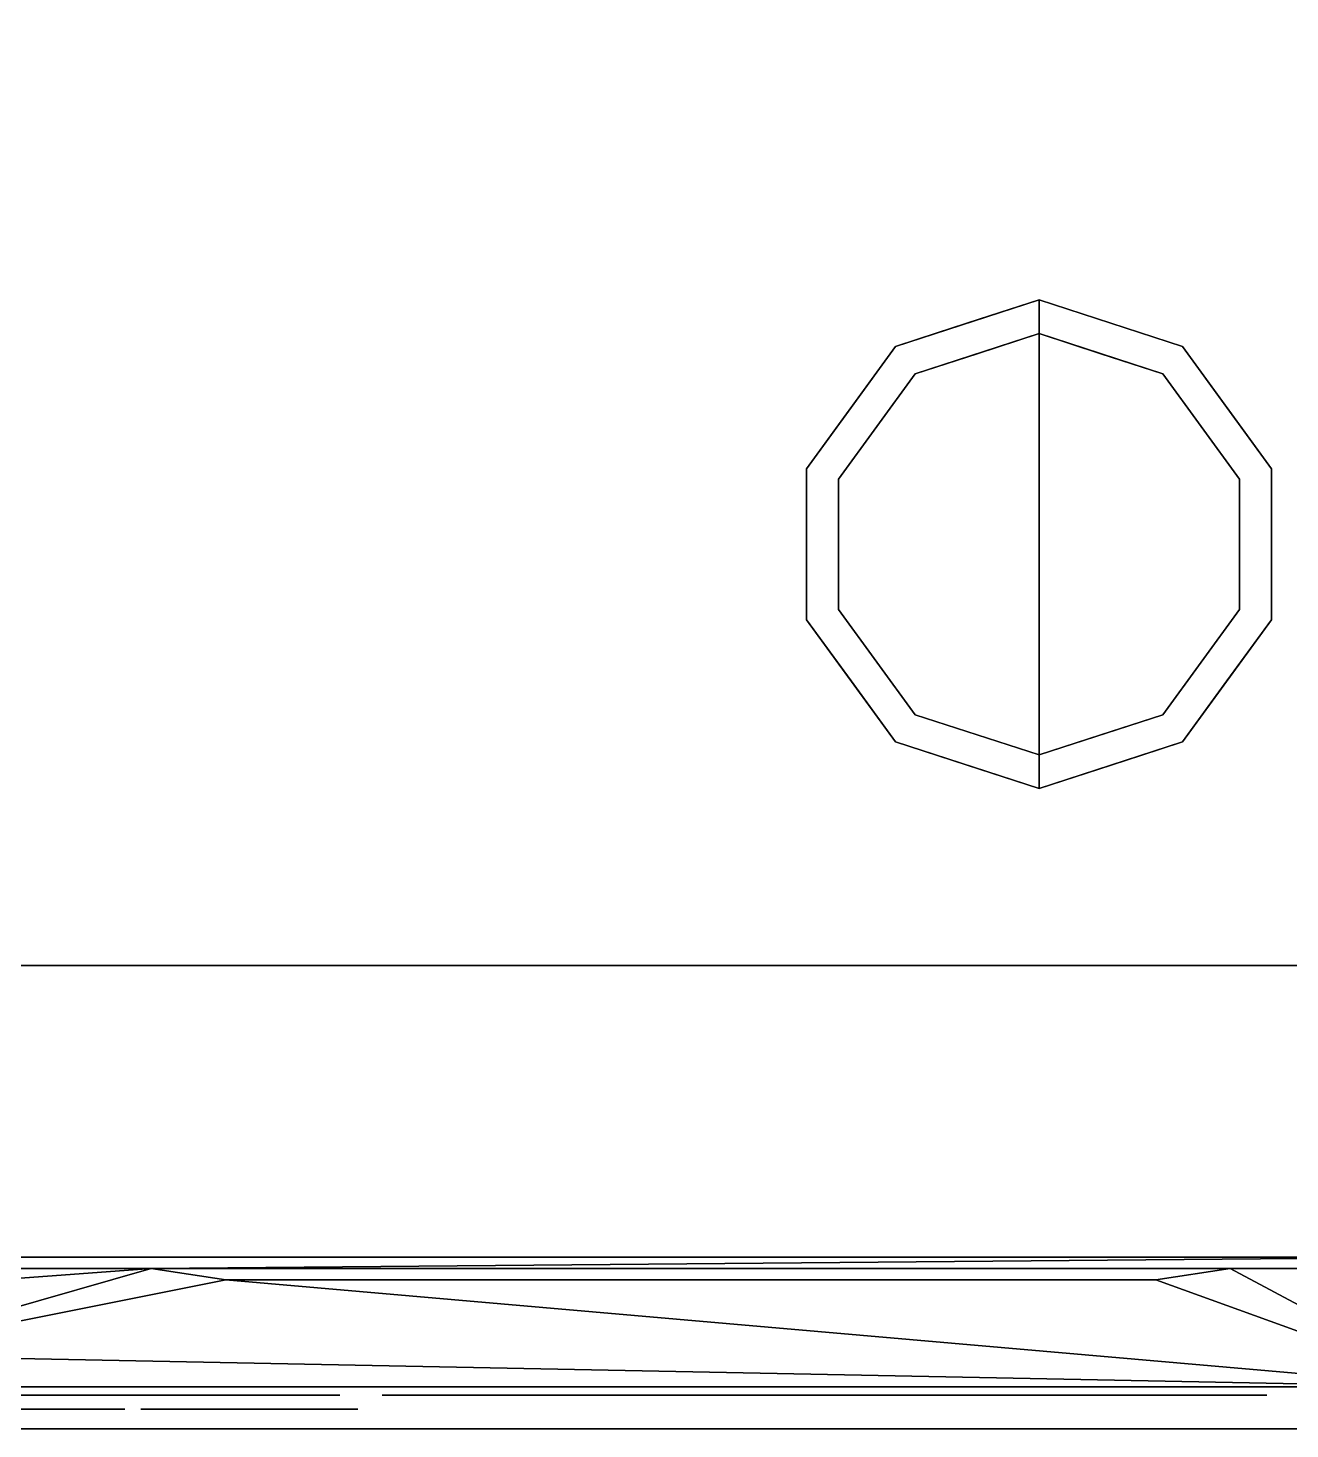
# Model space of a CAD drawing. Header units: millimetres. Extents: x -1 to 1346, y -1098 to 1.
# Drawn here: x 227 to 376.8, y -700 to -533.7 of the extents above; entities that cross this region are included whole.
import ezdxf

# ---------------------------------------------------------------- set-up
doc = ezdxf.new("R2010")
doc.units = ezdxf.units.MM
doc.linetypes.add('NASCOSTA', pattern=[9.525, 6.35, -3.175])
for name, color, linetype in [('IQ_200_2D', 1, 'Continuous'), ('IQ_200_3D', 1, 'Continuous'), ('IQ_204_2D', 7, 'Continuous'), ('IQ_204_3D', 7, 'Continuous'), ('IQ_BLACK_3D', 250, 'Continuous'), ('IQ_BLUE_3D', 5, 'Continuous'), ('IQ_GRAY_3D', 9, 'Continuous')]:
    doc.layers.add(name, color=color, linetype=linetype)

# ---------------------------------------------------------------- blocks, each defined once
blk = doc.blocks.new('hpp_cutout_2c_l_3d')
at = {"layer": 'IQ_200_3D'}
mesh = blk.add_polyface(dxfattribs=at)
corners = [(1345, 0, 50), (0, 0, 50), (0, -700, 50), (1345, -700, 50)]
mesh.append_faces([[corners[k] for k in face] for face in [(0, 1, 2, 3)]])
mesh = blk.add_polyface(dxfattribs=at)
corners = [(1345, -700, 0), (0, -700, 0), (0, 0, 0), (1345, 0, 0)]
mesh.append_faces([[corners[k] for k in face] for face in [(0, 1, 2, 3)]])
mesh = blk.add_polyface(dxfattribs=at)
corners = [(1345, -700, 50), (0, -700, 50), (0, -700, 0), (1345, -700, 0)]
mesh.append_faces([[corners[k] for k in face] for face in [(0, 1, 2, 3)]])
blk = doc.blocks.new('hpp_elx_bi_tn_l')
at = {"layer": 'IQ_200_3D'}
mesh = blk.add_polyface(dxfattribs=at)
corners = [(369, -50, 47), (0, -50, 47), (0, 0, 47), (369, 0, 47)]
mesh.append_faces([[corners[k] for k in face] for face in [(0, 1, 2, 3)]])
mesh = blk.add_polyface(dxfattribs=at)
corners = [(369, 0, 675), (0, 0, 675), (0, -34.6, 675), (369, -34.6, 675)]
mesh.append_faces([[corners[k] for k in face] for face in [(0, 1, 2, 3)]])
mesh = blk.add_polyface(dxfattribs=at)
corners = [(369, -34.6, 675), (0, -34.6, 675), (0, -34.6, 626.33), (369, -34.6, 626.33)]
mesh.append_faces([[corners[k] for k in face] for face in [(0, 1, 2, 3)]])
mesh = blk.add_polyface(dxfattribs=at)
corners = [(369, -50, 47), (0, -50, 47), (0, -50, 568.83), (369, -50, 568.83)]
mesh.append_faces([[corners[k] for k in face] for face in [(0, 1, 2, 3)]])
at = {"layer": 'IQ_BLACK_3D'}
mesh = blk.add_polyface(dxfattribs=at)
corners = [(131.95, -51, 235.56), (131.95, -51, 227.55), (236.98, -51, 227.55), (236.98, -51, 235.56)]
mesh.append_faces([[corners[k] for k in face] for face in [(0, 1, 2, 3)]])
mesh = blk.add_polyface(dxfattribs=at)
corners = [(131.95, -51, 223.55), (131.95, -51, 215.55), (236.98, -51, 215.55), (236.98, -51, 223.55)]
mesh.append_faces([[corners[k] for k in face] for face in [(0, 1, 2, 3)]])
mesh = blk.add_polyface(dxfattribs=at)
corners = [(131.95, -51, 211.55), (131.95, -51, 203.55), (236.98, -51, 203.55), (236.98, -51, 211.55)]
mesh.append_faces([[corners[k] for k in face] for face in [(0, 1, 2, 3)]])
mesh = blk.add_polyface(dxfattribs=at)
corners = [(131.95, -51, 199.54), (131.95, -51, 191.54), (236.98, -51, 191.54), (236.98, -51, 199.54)]
mesh.append_faces([[corners[k] for k in face] for face in [(0, 1, 2, 3)]])
mesh = blk.add_polyface(dxfattribs=at)
corners = [(131.95, -51, 187.54), (131.95, -51, 179.54), (236.98, -51, 179.54), (236.98, -51, 187.54)]
mesh.append_faces([[corners[k] for k in face] for face in [(0, 1, 2, 3)]])
mesh = blk.add_polyface(dxfattribs=at)
corners = [(131.95, -51, 175.54), (131.95, -51, 167.54), (236.98, -51, 167.54), (236.98, -51, 175.54)]
mesh.append_faces([[corners[k] for k in face] for face in [(0, 1, 2, 3)]])
mesh = blk.add_polyface(dxfattribs=at)
corners = [(131.95, -51, 163.53), (131.95, -51, 155.53), (236.98, -51, 155.53), (236.98, -51, 163.53)]
mesh.append_faces([[corners[k] for k in face] for face in [(0, 1, 2, 3)]])
mesh = blk.add_polyface(dxfattribs=at)
corners = [(131.95, -51, 151.53), (131.95, -51, 143.53), (236.98, -51, 143.53), (236.98, -51, 151.53)]
mesh.append_faces([[corners[k] for k in face] for face in [(0, 1, 2, 3)]])
mesh = blk.add_polyface(dxfattribs=at)
corners = [(131.95, -51, 139.53), (131.95, -51, 131.52), (236.98, -51, 131.52), (236.98, -51, 139.53)]
mesh.append_faces([[corners[k] for k in face] for face in [(0, 1, 2, 3)]])
mesh = blk.add_polyface(dxfattribs=at)
corners = [(131.95, -51, 127.52), (131.95, -51, 119.52), (236.98, -51, 119.52), (236.98, -51, 127.52)]
mesh.append_faces([[corners[k] for k in face] for face in [(0, 1, 2, 3)]])
mesh = blk.add_polyface(dxfattribs=at)
corners = [(131.95, -51, 115.52), (131.95, -51, 107.52), (236.98, -51, 107.52), (236.98, -51, 115.52)]
mesh.append_faces([[corners[k] for k in face] for face in [(0, 1, 2, 3)]])
mesh = blk.add_polyface(dxfattribs=at)
corners = [(131.95, -51, 103.52), (131.95, -51, 95.51), (236.98, -51, 95.51), (236.98, -51, 103.52)]
mesh.append_faces([[corners[k] for k in face] for face in [(0, 1, 2, 3)]])
mesh = blk.add_polyface(dxfattribs=at)
corners = [(131.95, -51, 91.51), (131.95, -51, 83.51), (236.98, -51, 83.51), (236.98, -51, 91.51)]
mesh.append_faces([[corners[k] for k in face] for face in [(0, 1, 2, 3)]])
mesh = blk.add_polyface(dxfattribs=at)
corners = [(131.95, -51, 79.51), (131.95, -51, 71.51), (236.98, -51, 71.51), (236.98, -51, 79.51)]
mesh.append_faces([[corners[k] for k in face] for face in [(0, 1, 2, 3)]])
mesh = blk.add_polyface(dxfattribs=at)
corners = [(131.95, -51, 67.51), (131.95, -51, 59.5), (236.98, -51, 59.5), (236.98, -51, 67.51)]
mesh.append_faces([[corners[k] for k in face] for face in [(0, 1, 2, 3)]])
mesh = blk.add_polyface(dxfattribs=at)
corners = [(131.98, -51, 461.62), (131.98, -51, 453.62), (237.02, -51, 453.62), (237.02, -51, 461.62)]
mesh.append_faces([[corners[k] for k in face] for face in [(0, 1, 2, 3)]])
mesh = blk.add_polyface(dxfattribs=at)
corners = [(131.98, -51, 449.62), (131.98, -51, 441.62), (237.02, -51, 441.62), (237.02, -51, 449.62)]
mesh.append_faces([[corners[k] for k in face] for face in [(0, 1, 2, 3)]])
mesh = blk.add_polyface(dxfattribs=at)
corners = [(131.98, -51, 437.61), (131.98, -51, 429.61), (237.02, -51, 429.61), (237.02, -51, 437.61)]
mesh.append_faces([[corners[k] for k in face] for face in [(0, 1, 2, 3)]])
mesh = blk.add_polyface(dxfattribs=at)
corners = [(131.98, -51, 425.61), (131.98, -51, 417.61), (237.02, -51, 417.61), (237.02, -51, 425.61)]
mesh.append_faces([[corners[k] for k in face] for face in [(0, 1, 2, 3)]])
mesh = blk.add_polyface(dxfattribs=at)
corners = [(131.98, -51, 413.61), (131.98, -51, 405.6), (237.02, -51, 405.6), (237.02, -51, 413.61)]
mesh.append_faces([[corners[k] for k in face] for face in [(0, 1, 2, 3)]])
mesh = blk.add_polyface(dxfattribs=at)
corners = [(131.98, -51, 401.6), (131.98, -51, 393.6), (237.02, -51, 393.6), (237.02, -51, 401.6)]
mesh.append_faces([[corners[k] for k in face] for face in [(0, 1, 2, 3)]])
mesh = blk.add_polyface(dxfattribs=at)
corners = [(131.98, -51, 389.6), (131.98, -51, 381.6), (237.02, -51, 381.6), (237.02, -51, 389.6)]
mesh.append_faces([[corners[k] for k in face] for face in [(0, 1, 2, 3)]])
mesh = blk.add_polyface(dxfattribs=at)
corners = [(131.98, -51, 557.65), (131.98, -51, 549.65), (237.02, -51, 549.65), (237.02, -51, 557.65)]
mesh.append_faces([[corners[k] for k in face] for face in [(0, 1, 2, 3)]])
mesh = blk.add_polyface(dxfattribs=at)
corners = [(131.98, -51, 545.65), (131.98, -51, 537.64), (237.02, -51, 537.64), (237.02, -51, 545.65)]
mesh.append_faces([[corners[k] for k in face] for face in [(0, 1, 2, 3)]])
mesh = blk.add_polyface(dxfattribs=at)
corners = [(131.98, -51, 533.64), (131.98, -51, 525.64), (237.02, -51, 525.64), (237.02, -51, 533.64)]
mesh.append_faces([[corners[k] for k in face] for face in [(0, 1, 2, 3)]])
mesh = blk.add_polyface(dxfattribs=at)
corners = [(131.98, -51, 521.64), (131.98, -51, 513.64), (237.02, -51, 513.64), (237.02, -51, 521.64)]
mesh.append_faces([[corners[k] for k in face] for face in [(0, 1, 2, 3)]])
mesh = blk.add_polyface(dxfattribs=at)
corners = [(131.98, -51, 509.64), (131.98, -51, 501.63), (237.02, -51, 501.63), (237.02, -51, 509.64)]
mesh.append_faces([[corners[k] for k in face] for face in [(0, 1, 2, 3)]])
mesh = blk.add_polyface(dxfattribs=at)
corners = [(131.98, -51, 497.63), (131.98, -51, 489.63), (237.02, -51, 489.63), (237.02, -51, 497.63)]
mesh.append_faces([[corners[k] for k in face] for face in [(0, 1, 2, 3)]])
mesh = blk.add_polyface(dxfattribs=at)
corners = [(131.98, -51, 485.63), (131.98, -51, 477.63), (237.02, -51, 477.63), (237.02, -51, 485.63)]
mesh.append_faces([[corners[k] for k in face] for face in [(0, 1, 2, 3)]])
mesh = blk.add_polyface(dxfattribs=at)
corners = [(131.98, -51, 473.62), (131.98, -51, 465.62), (237.02, -51, 465.62), (237.02, -51, 473.62)]
mesh.append_faces([[corners[k] for k in face] for face in [(0, 1, 2, 3)]])
mesh = blk.add_polyface(dxfattribs=at)
corners = [(242.02, -51, 557.65), (242.02, -51, 549.65), (347.05, -51, 549.65), (347.05, -51, 557.65)]
mesh.append_faces([[corners[k] for k in face] for face in [(0, 1, 2, 3)]])
mesh = blk.add_polyface(dxfattribs=at)
corners = [(242.02, -51, 545.65), (242.02, -51, 537.64), (347.05, -51, 537.64), (347.05, -51, 545.65)]
mesh.append_faces([[corners[k] for k in face] for face in [(0, 1, 2, 3)]])
mesh = blk.add_polyface(dxfattribs=at)
corners = [(242.02, -51, 533.64), (242.02, -51, 525.64), (347.05, -51, 525.64), (347.05, -51, 533.64)]
mesh.append_faces([[corners[k] for k in face] for face in [(0, 1, 2, 3)]])
mesh = blk.add_polyface(dxfattribs=at)
corners = [(242.02, -51, 521.64), (242.02, -51, 513.64), (347.05, -51, 513.64), (347.05, -51, 521.64)]
mesh.append_faces([[corners[k] for k in face] for face in [(0, 1, 2, 3)]])
mesh = blk.add_polyface(dxfattribs=at)
corners = [(242.02, -51, 509.64), (242.02, -51, 501.63), (347.05, -51, 501.63), (347.05, -51, 509.64)]
mesh.append_faces([[corners[k] for k in face] for face in [(0, 1, 2, 3)]])
mesh = blk.add_polyface(dxfattribs=at)
corners = [(242.02, -51, 497.63), (242.02, -51, 489.63), (347.05, -51, 489.63), (347.05, -51, 497.63)]
mesh.append_faces([[corners[k] for k in face] for face in [(0, 1, 2, 3)]])
mesh = blk.add_polyface(dxfattribs=at)
corners = [(242.02, -51, 485.63), (242.02, -51, 477.63), (347.05, -51, 477.63), (347.05, -51, 485.63)]
mesh.append_faces([[corners[k] for k in face] for face in [(0, 1, 2, 3)]])
mesh = blk.add_polyface(dxfattribs=at)
corners = [(242.02, -51, 473.62), (242.02, -51, 465.62), (347.05, -51, 465.62), (347.05, -51, 473.62)]
mesh.append_faces([[corners[k] for k in face] for face in [(0, 1, 2, 3)]])
mesh = blk.add_polyface(dxfattribs=at)
corners = [(242.02, -51, 461.62), (242.02, -51, 453.62), (347.05, -51, 453.62), (347.05, -51, 461.62)]
mesh.append_faces([[corners[k] for k in face] for face in [(0, 1, 2, 3)]])
mesh = blk.add_polyface(dxfattribs=at)
corners = [(242.02, -51, 449.62), (242.02, -51, 441.62), (347.05, -51, 441.62), (347.05, -51, 449.62)]
mesh.append_faces([[corners[k] for k in face] for face in [(0, 1, 2, 3)]])
mesh = blk.add_polyface(dxfattribs=at)
corners = [(242.02, -51, 437.61), (242.02, -51, 429.61), (347.05, -51, 429.61), (347.05, -51, 437.61)]
mesh.append_faces([[corners[k] for k in face] for face in [(0, 1, 2, 3)]])
mesh = blk.add_polyface(dxfattribs=at)
corners = [(242.02, -51, 425.61), (242.02, -51, 417.61), (347.05, -51, 417.61), (347.05, -51, 425.61)]
mesh.append_faces([[corners[k] for k in face] for face in [(0, 1, 2, 3)]])
mesh = blk.add_polyface(dxfattribs=at)
corners = [(242.02, -51, 413.61), (242.02, -51, 405.6), (347.05, -51, 405.6), (347.05, -51, 413.61)]
mesh.append_faces([[corners[k] for k in face] for face in [(0, 1, 2, 3)]])
mesh = blk.add_polyface(dxfattribs=at)
corners = [(242.02, -51, 401.6), (242.02, -51, 393.6), (347.05, -51, 393.6), (347.05, -51, 401.6)]
mesh.append_faces([[corners[k] for k in face] for face in [(0, 1, 2, 3)]])
mesh = blk.add_polyface(dxfattribs=at)
corners = [(242.02, -51, 389.6), (242.02, -51, 381.6), (347.05, -51, 381.6), (347.05, -51, 389.6)]
mesh.append_faces([[corners[k] for k in face] for face in [(0, 1, 2, 3)]])
mesh = blk.add_polyface(dxfattribs=at)
corners = [(242.02, -51, 377.6), (242.02, -51, 369.59), (347.05, -51, 369.59), (347.05, -51, 377.6)]
mesh.append_faces([[corners[k] for k in face] for face in [(0, 1, 2, 3)]])
mesh = blk.add_polyface(dxfattribs=at)
corners = [(242.02, -51, 247.56), (242.02, -51, 239.56), (347.05, -51, 239.56), (347.05, -51, 247.56)]
mesh.append_faces([[corners[k] for k in face] for face in [(0, 1, 2, 3)]])
mesh = blk.add_polyface(dxfattribs=at)
corners = [(242.02, -51, 235.56), (242.02, -51, 227.55), (347.05, -51, 227.55), (347.05, -51, 235.56)]
mesh.append_faces([[corners[k] for k in face] for face in [(0, 1, 2, 3)]])
mesh = blk.add_polyface(dxfattribs=at)
corners = [(242.02, -51, 223.55), (242.02, -51, 215.55), (347.05, -51, 215.55), (347.05, -51, 223.55)]
mesh.append_faces([[corners[k] for k in face] for face in [(0, 1, 2, 3)]])
mesh = blk.add_polyface(dxfattribs=at)
corners = [(242.02, -51, 211.55), (242.02, -51, 203.55), (347.05, -51, 203.55), (347.05, -51, 211.55)]
mesh.append_faces([[corners[k] for k in face] for face in [(0, 1, 2, 3)]])
mesh = blk.add_polyface(dxfattribs=at)
corners = [(242.02, -51, 199.54), (242.02, -51, 191.54), (347.05, -51, 191.54), (347.05, -51, 199.54)]
mesh.append_faces([[corners[k] for k in face] for face in [(0, 1, 2, 3)]])
mesh = blk.add_polyface(dxfattribs=at)
corners = [(242.02, -51, 187.54), (242.02, -51, 179.54), (347.05, -51, 179.54), (347.05, -51, 187.54)]
mesh.append_faces([[corners[k] for k in face] for face in [(0, 1, 2, 3)]])
mesh = blk.add_polyface(dxfattribs=at)
corners = [(242.02, -51, 175.54), (242.02, -51, 167.54), (347.05, -51, 167.54), (347.05, -51, 175.54)]
mesh.append_faces([[corners[k] for k in face] for face in [(0, 1, 2, 3)]])
mesh = blk.add_polyface(dxfattribs=at)
corners = [(242.02, -51, 163.53), (242.02, -51, 155.53), (347.05, -51, 155.53), (347.05, -51, 163.53)]
mesh.append_faces([[corners[k] for k in face] for face in [(0, 1, 2, 3)]])
mesh = blk.add_polyface(dxfattribs=at)
corners = [(242.02, -51, 151.53), (242.02, -51, 143.53), (347.05, -51, 143.53), (347.05, -51, 151.53)]
mesh.append_faces([[corners[k] for k in face] for face in [(0, 1, 2, 3)]])
mesh = blk.add_polyface(dxfattribs=at)
corners = [(242.02, -51, 139.53), (242.02, -51, 131.52), (347.05, -51, 131.52), (347.05, -51, 139.53)]
mesh.append_faces([[corners[k] for k in face] for face in [(0, 1, 2, 3)]])
mesh = blk.add_polyface(dxfattribs=at)
corners = [(242.02, -51, 127.52), (242.02, -51, 119.52), (347.05, -51, 119.52), (347.05, -51, 127.52)]
mesh.append_faces([[corners[k] for k in face] for face in [(0, 1, 2, 3)]])
mesh = blk.add_polyface(dxfattribs=at)
corners = [(242.02, -51, 115.52), (242.02, -51, 107.52), (347.05, -51, 107.52), (347.05, -51, 115.52)]
mesh.append_faces([[corners[k] for k in face] for face in [(0, 1, 2, 3)]])
mesh = blk.add_polyface(dxfattribs=at)
corners = [(242.02, -51, 103.52), (242.02, -51, 95.51), (347.05, -51, 95.51), (347.05, -51, 103.52)]
mesh.append_faces([[corners[k] for k in face] for face in [(0, 1, 2, 3)]])
mesh = blk.add_polyface(dxfattribs=at)
corners = [(242.02, -51, 91.51), (242.02, -51, 83.51), (347.05, -51, 83.51), (347.05, -51, 91.51)]
mesh.append_faces([[corners[k] for k in face] for face in [(0, 1, 2, 3)]])
mesh = blk.add_polyface(dxfattribs=at)
corners = [(242.02, -51, 79.51), (242.02, -51, 71.51), (347.05, -51, 71.51), (347.05, -51, 79.51)]
mesh.append_faces([[corners[k] for k in face] for face in [(0, 1, 2, 3)]])
mesh = blk.add_polyface(dxfattribs=at)
corners = [(242.02, -51, 67.51), (242.02, -51, 59.5), (347.05, -51, 59.5), (347.05, -51, 67.51)]
mesh.append_faces([[corners[k] for k in face] for face in [(0, 1, 2, 3)]])
at = {"layer": 'IQ_BLUE_3D'}
mesh = blk.add_polyface(dxfattribs=at)
corners = [(369, -35.97, 621.21), (369, -34.6, 626.33), (0, -34.6, 626.33), (0, -35.97, 621.21), (214.63, -35.97, 621.21), (223.47, -37.29, 616.28), (333.85, -37.29, 616.28), (342.69, -35.97, 621.21)]
mesh.append_faces([[corners[k] for k in face] for face in [(5, 6, 7, 4), (2, 3, 4, 1)]], dxfattribs={"vtx2": -1})
mesh.append_faces([[corners[k] for k in face] for face in [(7, 0, 1, 4)]], dxfattribs={"vtx2": -1, "vtx3": -1})
at = {"layer": 'IQ_GRAY_3D'}
mesh = blk.add_polyface(dxfattribs=at)
corners = [(369, -35.97, 621.21), (342.69, -35.97, 621.21), (333.85, -37.29, 616.28), (223.47, -37.29, 616.28), (214.63, -35.97, 621.21), (0, -35.97, 621.21), (0, -50, 568.83), (369, -50, 568.83), (56.07, -38.59, 611.42), (178.75, -38.59, 611.42), (178.75, -46.23, 582.9), (56.07, -46.23, 582.9)]
mesh.append_faces([[corners[k] for k in face] for face in [(2, 7, 1), (4, 10, 3), (8, 5, 11), (6, 11, 5)]], dxfattribs={"vtx0": -1, "vtx1": -1})
mesh.append_faces([[corners[k] for k in face] for face in [(7, 3, 10)]], dxfattribs={"vtx0": -1, "vtx1": -1, "vtx2": -1})
mesh.append_faces([[corners[k] for k in face] for face in [(7, 2, 3)]], dxfattribs={"vtx0": -1, "vtx2": -1})
mesh.append_faces([[corners[k] for k in face] for face in [(9, 10, 4)]], dxfattribs={"vtx1": -1, "vtx2": -1})
mesh.append_faces([[corners[k] for k in face] for face in [(8, 9, 4, 5), (10, 11, 6, 7)]], dxfattribs={"vtx1": -1, "vtx3": -1})
mesh.append_faces([[corners[k] for k in face] for face in [(7, 0, 1)]], dxfattribs={"vtx2": -1})
mesh = blk.add_polyface(dxfattribs=at)
corners = [(211.5, -52.64, 350.77), (157.43, -52.64, 350.77), (157.43, -52.64, 296.77), (211.5, -52.64, 296.77), (191.68, -52.64, 299.53), (191.68, -52.64, 348.12), (197.56, -52.64, 345.46), (202.58, -52.64, 341.4), (206.42, -52.64, 336.21), (208.82, -52.64, 330.22), (209.64, -52.64, 323.82), (208.82, -52.64, 317.42), (206.42, -52.64, 311.43), (202.58, -52.64, 306.24), (197.56, -52.64, 302.19), (189.21, -52.64, 344.6), (187.75, -52.64, 339.55), (185.19, -52.64, 334.96), (181.67, -52.64, 331.06), (177.37, -52.64, 328.04), (172.5, -52.64, 326.07), (167.31, -52.64, 325.23), (159.27, -52.64, 325.23), (160.38, -52.64, 331.22), (162.9, -52.64, 336.76), (166.7, -52.64, 341.52), (171.54, -52.64, 345.22), (177.13, -52.64, 347.64), (183.14, -52.64, 348.62), (189.21, -52.64, 348.12), (167.31, -52.64, 322.41), (172.5, -52.64, 321.58), (177.37, -52.64, 319.6), (181.67, -52.64, 316.58), (185.19, -52.64, 312.68), (187.75, -52.64, 308.09), (189.21, -52.64, 303.05), (189.21, -52.64, 298.9), (183.1, -52.64, 298.57), (177.09, -52.64, 299.7), (171.51, -52.64, 302.22), (166.7, -52.64, 306), (162.92, -52.64, 310.82), (160.4, -52.64, 316.4), (159.27, -52.64, 322.41)]
mesh.append_faces([[corners[k] for k in face] for face in [(14, 3, 13), (41, 2, 40), (39, 2, 38), (9, 0, 8), (7, 0, 6), (6, 0, 5), (15, 5, 29), (21, 30, 20), (24, 1, 23)]], dxfattribs={"vtx0": -1, "vtx1": -1})
mesh.append_faces([[corners[k] for k in face] for face in [(4, 37, 3)]], dxfattribs={"vtx0": -1, "vtx1": -1, "vtx2": -1})
mesh.append_faces([[corners[k] for k in face] for face in [(3, 14, 4), (3, 37, 38, 2), (4, 36, 37), (17, 33, 34, 16), (3, 10, 11), (2, 41, 42), (2, 42, 43), (19, 32, 33, 18), (19, 31, 32), (20, 30, 31, 19), (0, 7, 8), (16, 4, 5, 15), (10, 3, 0), (1, 25, 26), (28, 0, 1)]], dxfattribs={"vtx0": -1, "vtx2": -1})
mesh.append_faces([[corners[k] for k in face] for face in [(12, 13, 3), (11, 12, 3), (39, 40, 2), (43, 44, 2), (9, 10, 0), (17, 18, 33), (22, 23, 1), (27, 28, 1), (26, 27, 1), (24, 25, 1), (34, 35, 16)]], dxfattribs={"vtx1": -1, "vtx2": -1})
mesh.append_faces([[corners[k] for k in face] for face in [(35, 36, 4, 16), (1, 2, 44, 22), (28, 29, 5, 0)]], dxfattribs={"vtx1": -1, "vtx2": -1, "vtx3": -1})
mesh.append_faces([[corners[k] for k in face] for face in [(44, 30, 21, 22)]], dxfattribs={"vtx1": -1, "vtx3": -1})
mesh = blk.add_polyface(dxfattribs=at)
corners = [(200.96, -52.64, 266.18), (202.4, -52.64, 266.67), (201.11, -52.64, 269.13), (200.29, -52.64, 268.84), (203.68, -52.64, 267.45), (201.84, -52.64, 269.59), (199.38, -52.64, 266.01), (199.38, -52.64, 268.74), (198.46, -52.64, 268.84), (202.44, -52.64, 270.2), (204.74, -52.64, 268.47), (202.89, -52.64, 270.93), (203.18, -52.64, 271.77), (205.55, -52.64, 269.71), (206.07, -52.64, 271.13), (203.28, -52.64, 272.68), (197.63, -52.64, 269.13), (197.79, -52.64, 266.18), (196.34, -52.64, 266.67), (196.91, -52.64, 269.59), (206.25, -52.64, 272.68), (206.07, -52.64, 274.24), (205.55, -52.64, 275.66), (203.18, -52.64, 273.6), (202.44, -52.64, 275.17), (202.89, -52.64, 274.44), (204.74, -52.64, 276.9), (203.68, -52.64, 277.92), (201.84, -52.64, 275.78), (202.4, -52.64, 278.69), (201.11, -52.64, 276.24), (200.96, -52.64, 279.19), (199.38, -52.64, 279.36), (200.29, -52.64, 276.53), (196.91, -52.64, 275.78), (197.63, -52.64, 276.24), (196.34, -52.64, 278.69), (195.07, -52.64, 277.92), (198.46, -52.64, 276.53), (199.38, -52.64, 276.63), (197.79, -52.64, 279.19), (195.56, -52.64, 258.65), (195.56, -52.64, 252.62), (196.8, -52.64, 252.62), (196.8, -52.64, 258.65), (206.47, -52.64, 254.31), (206.08, -52.64, 254.01), (206.71, -52.64, 252.93), (207.36, -52.64, 253.42), (205.63, -52.64, 253.83), (205.96, -52.64, 252.61), (205.15, -52.64, 252.51), (207.85, -52.64, 254.07), (206.77, -52.64, 254.7), (208.17, -52.64, 254.83), (206.95, -52.64, 255.15), (205.15, -52.64, 253.76), (204.34, -52.64, 252.61), (204.66, -52.64, 253.83), (203.58, -52.64, 252.93), (203.82, -52.64, 254.31), (202.93, -52.64, 253.42), (204.21, -52.64, 254.01), (203.52, -52.64, 254.7), (202.44, -52.64, 254.07), (203.34, -52.64, 255.15), (202.12, -52.64, 254.83), (203.27, -52.64, 255.63), (202.02, -52.64, 255.63), (208.17, -52.64, 256.44), (207.85, -52.64, 257.2), (206.95, -52.64, 256.12), (207.02, -52.64, 255.63), (206.77, -52.64, 256.57), (207.36, -52.64, 257.85), (206.47, -52.64, 256.96), (206.71, -52.64, 258.34), (206.08, -52.64, 257.26), (205.63, -52.64, 257.44), (205.96, -52.64, 258.66), (205.15, -52.64, 257.51), (205.15, -52.64, 258.76), (204.66, -52.64, 257.44), (203.52, -52.64, 256.57), (202.44, -52.64, 257.2), (202.12, -52.64, 256.44), (203.34, -52.64, 256.12), (203.82, -52.64, 256.96), (202.93, -52.64, 257.85), (204.34, -52.64, 258.66), (204.21, -52.64, 257.26), (203.58, -52.64, 258.34)]
mesh.append_faces([[corners[k] for k in face] for face in [(41, 42, 43, 44)]])
mesh.append_faces([[corners[k] for k in face] for face in [(50, 49, 51), (71, 70, 73), (80, 81, 82)]], dxfattribs={"vtx0": -1, "vtx1": -1})
mesh.append_faces([[corners[k] for k in face] for face in [(6, 7, 8), (9, 4, 10, 11), (12, 13, 14, 15), (13, 12, 11, 10), (4, 9, 5), (32, 39, 33), (54, 55, 53, 52), (56, 57, 51, 49), (57, 56, 58, 59), (60, 61, 59, 62), (59, 58, 62), (63, 64, 61, 60), (65, 66, 64, 63), (66, 65, 67, 68), (74, 75, 73, 70), (76, 77, 75, 74), (83, 84, 85, 86), (68, 67, 86, 85), (89, 90, 82, 81), (90, 89, 91)]], dxfattribs={"vtx0": -1, "vtx2": -1})
mesh.append_faces([[corners[k] for k in face] for face in [(20, 21, 15, 14)]], dxfattribs={"vtx1": -1, "vtx2": -1})
mesh.append_faces([[corners[k] for k in face] for face in [(0, 1, 2, 3), (1, 4, 5, 2), (6, 0, 3, 7), (8, 16, 17, 6), (18, 17, 16, 19), (21, 22, 23, 15), (24, 25, 26, 27), (25, 23, 22, 26), (28, 24, 27, 29), (30, 28, 29, 31), (31, 32, 33, 30), (34, 35, 36, 37), (38, 39, 32, 40), (40, 36, 35, 38), (45, 46, 47, 48), (46, 49, 50, 47), (48, 52, 53, 45), (69, 70, 71, 72), (78, 77, 76, 79), (80, 78, 79, 81), (83, 87, 88, 84), (91, 88, 87, 90)]], dxfattribs={"vtx1": -1, "vtx3": -1})
mesh = blk.add_polyface(dxfattribs=at)
corners = [(208.1, -52.64, 266.39), (211.1, -52.64, 266.39), (208.1, -52.64, 275.87), (211.1, -52.64, 283.81), (208.1, -52.64, 283.81), (222.04, -52.64, 266.65), (220.96, -52.64, 269.34), (220.58, -52.64, 269.1), (221.14, -52.64, 266.32), (220.14, -52.64, 268.94), (220.17, -52.64, 266.13), (222.85, -52.64, 267.11), (221.28, -52.64, 269.65), (221.55, -52.64, 270.03), (223.55, -52.64, 267.71), (224.13, -52.64, 268.44), (224.57, -52.64, 269.31), (219.67, -52.64, 268.84), (219.14, -52.64, 266.06), (219.16, -52.64, 268.81), (218.18, -52.64, 268.94), (217.15, -52.64, 266.32), (218.12, -52.64, 266.12), (218.65, -52.64, 268.84), (217.37, -52.64, 269.34), (215.45, -52.64, 267.1), (216.26, -52.64, 266.64), (217.75, -52.64, 269.1), (214.76, -52.64, 267.68), (217.04, -52.64, 269.64), (216.78, -52.64, 270.03), (214.19, -52.64, 268.4), (213.75, -52.64, 269.26), (224.84, -52.64, 270.31), (221.75, -52.64, 270.49), (221.87, -52.64, 271.04), (224.94, -52.64, 271.46), (224.94, -52.64, 278.98), (221.91, -52.64, 271.66), (221.91, -52.64, 278.98), (216.58, -52.64, 270.48), (213.48, -52.64, 270.25), (216.46, -52.64, 271.02), (213.39, -52.64, 271.38), (216.41, -52.64, 271.63), (213.39, -52.64, 278.98), (216.41, -52.64, 278.98), (235.94, -52.64, 266.39), (239.16, -52.64, 266.39), (236.28, -52.64, 270.41), (232.74, -52.64, 270.84), (234.39, -52.64, 273.06), (231.09, -52.64, 273.03), (228.49, -52.64, 269.41), (226.32, -52.64, 266.39), (229.54, -52.64, 266.39), (232.74, -52.64, 275.21), (236.73, -52.64, 276.25), (235.47, -52.64, 278.98), (238.74, -52.64, 278.98), (228.61, -52.64, 276.43), (229.99, -52.64, 278.98), (226.74, -52.64, 278.98), (206.95, -52.64, 255.15), (208.17, -52.64, 254.83), (208.27, -52.64, 255.63), (207.02, -52.64, 255.63), (208.17, -52.64, 256.44), (217.46, -52.64, 252.62), (218.66, -52.64, 252.62), (217.41, -52.64, 254.74), (214.7, -52.64, 256.41), (213.45, -52.64, 252.62), (214.7, -52.64, 252.62), (213.45, -52.64, 258.65), (218.66, -52.64, 258.65), (217.41, -52.64, 258.65), (214.66, -52.64, 258.65), (227.72, -52.64, 253.92), (228.31, -52.64, 252.62), (229.64, -52.64, 252.62), (227.16, -52.64, 255.16), (223.58, -52.64, 252.62), (224.91, -52.64, 252.62), (225.49, -52.64, 253.92), (226.05, -52.64, 255.16), (227, -52.64, 258.65), (226.61, -52.64, 256.39), (226.21, -52.64, 258.65), (235.79, -52.64, 253.76), (234.55, -52.64, 252.62), (238.1, -52.64, 252.62), (238.1, -52.64, 253.76), (235.79, -52.64, 258.65), (234.55, -52.64, 258.65)]
mesh.append_faces([[corners[k] for k in face] for face in [(45, 44, 46), (70, 69, 75, 76), (89, 90, 91, 92)]], dxfattribs={"vtx0": -1})
mesh.append_faces([[corners[k] for k in face] for face in [(29, 25, 24)]], dxfattribs={"vtx0": -1, "vtx1": -1})
mesh.append_faces([[corners[k] for k in face] for face in [(56, 52, 51)]], dxfattribs={"vtx0": -1, "vtx1": -1, "vtx2": -1})
mesh.append_faces([[corners[k] for k in face] for face in [(50, 51, 52, 53)]], dxfattribs={"vtx0": -1, "vtx1": -1, "vtx3": -1})
mesh.append_faces([[corners[k] for k in face] for face in [(5, 6, 7, 8), (9, 10, 8, 7), (6, 5, 11, 12), (17, 18, 10, 9), (12, 11, 14, 13), (18, 17, 19), (20, 21, 22, 23), (24, 25, 26, 27), (27, 26, 21, 20), (23, 22, 18, 19), (32, 30, 40, 41), (42, 43, 41, 40), (44, 45, 43, 42), (50, 49, 51), (56, 51, 57, 58), (63, 64, 65, 66), (66, 65, 67), (86, 87, 81, 80), (87, 86, 88), (85, 84, 78, 81)]], dxfattribs={"vtx0": -1, "vtx2": -1})
mesh.append_faces([[corners[k] for k in face] for face in [(13, 14, 15, 16)]], dxfattribs={"vtx0": -1, "vtx3": -1})
mesh.append_faces([[corners[k] for k in face] for face in [(0, 1, 2), (39, 38, 37), (59, 58, 57)]], dxfattribs={"vtx1": -1})
mesh.append_faces([[corners[k] for k in face] for face in [(31, 28, 30, 32), (68, 69, 70, 71), (77, 74, 71, 70)]], dxfattribs={"vtx1": -1, "vtx2": -1})
mesh.append_faces([[corners[k] for k in face] for face in [(28, 25, 29, 30), (16, 33, 34, 13), (35, 34, 33, 36), (36, 37, 38, 35), (60, 52, 56, 61), (88, 82, 85, 87)]], dxfattribs={"vtx1": -1, "vtx3": -1})
mesh.append_faces([[corners[k] for k in face] for face in [(3, 4, 2, 1), (47, 48, 49, 50), (61, 62, 60), (72, 73, 71, 74)]], dxfattribs={"vtx2": -1})
mesh.append_faces([[corners[k] for k in face] for face in [(78, 79, 80, 81), (82, 83, 84, 85)]], dxfattribs={"vtx2": -1, "vtx3": -1})
mesh.append_faces([[corners[k] for k in face] for face in [(53, 54, 55, 50), (89, 93, 94, 90)]], dxfattribs={"vtx3": -1})

msp = doc.modelspace()

# ---------------------------------------------------------------- linework, layer by layer
at = {"layer": 'IQ_200_2D'}
msp.add_lwpolyline([(0, 0), (1345, 0), (1345, -700), (0, -700)], close=True, dxfattribs=at)
at = {"layer": 'IQ_200_3D'}
msp.add_3dface([(1343, -645, 150), (2, -645, 150), (2, 0, 150), (1343, 0, 150)], dxfattribs=at)
for points, invisible_edges in [([(27, -645, 198), (2, -645, 198), (2, -645, 150), (1343, -645, 150)], 8), ([(1343, -645, 150), (1343, -645, 198), (1318, -645, 198), (27, -645, 198)], 12), ([(1318, -645, 198), (1318, -645, 850), (27, -645, 850), (27, -645, 198)], 8), ([(1318, -645, 198), (1318, -645, 850), (27, -645, 850), (27, -645, 198)], 4)]:
    msp.add_3dface(points, dxfattribs=dict(at, invisible_edges=invisible_edges))
at = {"layer": 'IQ_204_2D', "linetype": 'NASCOSTA', "ltscale": 10}
msp.add_line((2, -645), (1343, -645), dxfattribs=at)
at = {"layer": 'IQ_204_2D', "color": 7, "linetype": 'NASCOSTA', "ltscale": 10}
msp.add_lwpolyline([(2, 0), (1343, 0), (1343, -645), (2, -645)], close=True, dxfattribs=at)
at = {"layer": 'IQ_204_3D'}
for points, invisible_edges in [([(332.31, -574.77, 25), (329.95, -571.54, 25), (347, -566, 25), (347, -570, 25)], 1), ([(338.48, -568.77, 150), (338.48, -568.77, 150), (347, -566, 150), (339.88, -568.31, 25)], 13), ([(347, -566, 150), (347, -566, 150), (347, -566, 25), (339.88, -568.31, 25)], 9), ([(347, -566, 150), (347, -566, 150), (354.12, -568.31, 150), (347, -566, 25)], 4), ([(355.52, -568.77, 25), (355.52, -568.77, 25), (347, -566, 25), (354.12, -568.31, 150)], 13), ([(361.69, -574.77, 25), (347, -570, 25), (347, -566, 25), (364.05, -571.54, 25)], 8), ([(338.48, -568.77, 150), (338.48, -568.77, 150), (339.88, -568.31, 25), (334.92, -569.93, 25)], 11), ([(355.52, -568.77, 25), (355.52, -568.77, 25), (354.12, -568.31, 150), (359.08, -569.93, 150)], 11), ([(347, -570), (347, -595), (323.22, -587.27), (332.31, -574.77)], 2), ([(338.48, -568.77, 150), (338.48, -568.77, 150), (334.92, -569.93, 25), (329.95, -571.54, 150)], 6), ([(329.95, -571.54, 25), (329.95, -571.54, 25), (329.95, -571.54, 150), (334.92, -569.93, 25)], 6), ([(339.65, -572.39, 25), (339.65, -572.39, 25), (347, -570, 25), (339.87, -572.32)], 13), ([(347, -570, 25), (347, -570, 25), (347, -570), (339.87, -572.32)], 9), ([(347, -570, 25), (347, -570, 25), (354.35, -572.39, 25), (354.13, -572.32)], 13), ([(354.13, -572.32), (354.13, -572.32), (347, -570), (347, -570, 25)], 9), ([(370.78, -587.27), (347, -595), (347, -570), (361.69, -574.77)], 1), ([(355.52, -568.77, 25), (355.52, -568.77, 25), (359.08, -569.93, 150), (364.05, -571.54, 25)], 6), ([(364.05, -571.54, 150), (364.05, -571.54, 150), (364.05, -571.54, 25), (359.08, -569.93, 150)], 6), ([(323.22, -587.27, 25), (319.42, -586.04, 25), (329.95, -571.54, 25), (332.31, -574.77, 25)], 5), ([(329.95, -571.54, 25), (324.69, -578.79, 25), (324.69, -578.79, 150), (329.95, -571.54, 150)], 10), ([(370.78, -587.27, 25), (361.69, -574.77, 25), (364.05, -571.54, 25), (374.58, -586.04, 25)], 10), ([(369.31, -578.79, 25), (364.05, -571.54, 25), (364.05, -571.54, 150), (369.31, -578.79, 150)], 10), ([(339.87, -572.32), (339.87, -572.32), (332.31, -574.77), (339.65, -572.39, 25)], 13), ([(332.31, -574.77, 25), (332.31, -574.77, 25), (339.65, -572.39, 25), (332.31, -574.77)], 13), ([(354.13, -572.32), (354.13, -572.32), (354.35, -572.39, 25), (361.69, -574.77)], 6), ([(361.69, -574.77), (361.69, -574.77), (354.35, -572.39, 25), (361.69, -574.77, 25)], 11), ([(332.31, -574.77), (327.76, -581.02), (327.76, -581.02, 25), (332.31, -574.77, 25)], 10), ([(361.69, -574.77), (361.69, -574.77, 25), (366.24, -581.02, 25), (366.24, -581.02)], 5), ([(319.42, -586.04, 150), (324.69, -578.79, 150), (324.69, -578.79, 25), (319.42, -586.04, 25)], 10), ([(374.58, -586.04, 25), (369.31, -578.79, 25), (369.31, -578.79, 150), (374.58, -586.04, 150)], 10), ([(327.76, -581.02), (323.22, -587.27), (323.22, -587.27, 25), (327.76, -581.02, 25)], 10), ([(370.78, -587.27, 25), (370.78, -587.27), (366.24, -581.02), (366.24, -581.02, 25)], 5), ([(319.42, -586.04, 25), (319.42, -595, 25), (319.42, -595, 150), (319.42, -586.04, 150)], 10), ([(319.42, -603.96, 25), (319.42, -586.04, 25), (323.22, -587.27, 25), (323.22, -602.73, 25)], 10), ([(374.58, -603.96, 25), (370.78, -602.73, 25), (370.78, -587.27, 25), (374.58, -586.04, 25)], 5), ([(374.58, -595, 25), (374.58, -586.04, 25), (374.58, -586.04, 150), (374.58, -595, 150)], 10), ([(323.22, -595), (323.22, -595, 25), (323.22, -587.27, 25), (323.22, -587.27)], 5), ([(347, -595), (347, -595), (323.22, -602.73), (323.22, -587.27)], 11), ([(370.78, -602.73), (370.78, -602.73), (347, -595), (370.78, -587.27)], 6), ([(370.78, -602.73), (370.78, -595), (370.78, -587.27, 25), (370.78, -595, 25)], 10), ([(370.78, -587.27, 25), (370.78, -587.27, 25), (370.78, -595), (370.78, -587.27)], 11), ([(319.42, -595, 25), (319.42, -603.96, 25), (319.42, -603.96, 150), (319.42, -595, 150)], 10), ([(323.22, -602.73), (323.22, -602.73, 25), (323.22, -595, 25), (323.22, -595)], 5), ([(323.22, -602.73), (347, -595), (347, -620), (332.31, -615.23)], 1), ([(347, -620), (347, -595), (370.78, -602.73), (361.69, -615.23)], 2), ([(370.78, -595, 25), (370.78, -595, 25), (370.78, -602.73, 25), (370.78, -602.73)], 13), ([(374.58, -595, 150), (374.58, -603.96, 150), (374.58, -603.96, 25), (374.58, -595, 25)], 10), ([(329.95, -618.46, 25), (319.42, -603.96, 25), (323.22, -602.73, 25), (332.31, -615.23, 25)], 10), ([(327.76, -608.98), (327.76, -608.98, 25), (323.22, -602.73, 25), (323.22, -602.73)], 5), ([(364.05, -618.46, 25), (361.69, -615.23, 25), (370.78, -602.73, 25), (374.58, -603.96, 25)], 5), ([(366.24, -608.98, 25), (366.24, -608.98), (370.78, -602.73), (370.78, -602.73, 25)], 5), ([(324.69, -611.21, 150), (319.42, -603.96, 150), (319.42, -603.96, 25), (324.69, -611.21, 25)], 10), ([(369.31, -611.21, 25), (374.58, -603.96, 25), (374.58, -603.96, 150), (369.31, -611.21, 150)], 10), ([(332.31, -615.23), (332.31, -615.23, 25), (327.76, -608.98, 25), (327.76, -608.98)], 5), ([(361.69, -615.23, 25), (361.69, -615.23), (366.24, -608.98), (366.24, -608.98, 25)], 5), ([(329.95, -618.46, 150), (324.69, -611.21, 150), (324.69, -611.21, 25), (329.95, -618.46, 25)], 10), ([(369.31, -611.21, 150), (364.05, -618.46, 150), (364.05, -618.46, 25), (369.31, -611.21, 25)], 10), ([(347, -624, 25), (329.95, -618.46, 25), (332.31, -615.23, 25), (347, -620, 25)], 2), ([(339.65, -617.61), (339.65, -617.61, 25), (332.31, -615.23, 25), (332.31, -615.23)], 5), ([(347, -624, 25), (347, -620, 25), (361.69, -615.23, 25), (364.05, -618.46, 25)], 4), ([(354.13, -617.68), (354.13, -617.68), (361.69, -615.23), (354.35, -617.61, 25)], 13), ([(361.69, -615.23, 25), (361.69, -615.23, 25), (354.35, -617.61, 25), (361.69, -615.23)], 13), ([(329.95, -618.46, 25), (338.48, -621.23, 25), (338.48, -621.23, 150), (329.95, -618.46, 150)], 10), ([(347, -620), (347, -620, 25), (339.65, -617.61, 25), (339.65, -617.61)], 4), ([(354.35, -617.61, 25), (354.35, -617.61, 25), (347, -620, 25), (354.13, -617.68)], 13), ([(347, -620, 25), (347, -620, 25), (347, -620), (354.13, -617.68)], 9), ([(355.52, -621.23, 150), (355.52, -621.23, 150), (359.08, -620.07, 25), (364.05, -618.46, 150)], 6), ([(364.05, -618.46, 25), (364.05, -618.46, 25), (364.05, -618.46, 150), (359.08, -620.07, 25)], 6), ([(355.52, -621.23, 150), (355.52, -621.23, 150), (354.12, -621.69, 25), (359.08, -620.07, 25)], 11), ([(338.48, -621.23, 150), (338.48, -621.23, 25), (347, -624, 25), (347, -624, 150)], 1), ([(355.52, -621.23, 150), (355.52, -621.23, 150), (347, -624, 150), (354.12, -621.69, 25)], 13), ([(347, -624, 150), (347, -624, 150), (347, -624, 25), (354.12, -621.69, 25)], 9)]:
    msp.add_3dface(points, dxfattribs=dict(at, invisible_edges=invisible_edges))

# ---------------------------------------------------------------- block references
for name, p in [('hpp_cutout_2c_l_3d', (0, 0, 850)), ('hpp_elx_bi_tn_l', (27, -645, 150))]:
    msp.add_blockref(name, p)

doc.saveas('drawing.dxf')
